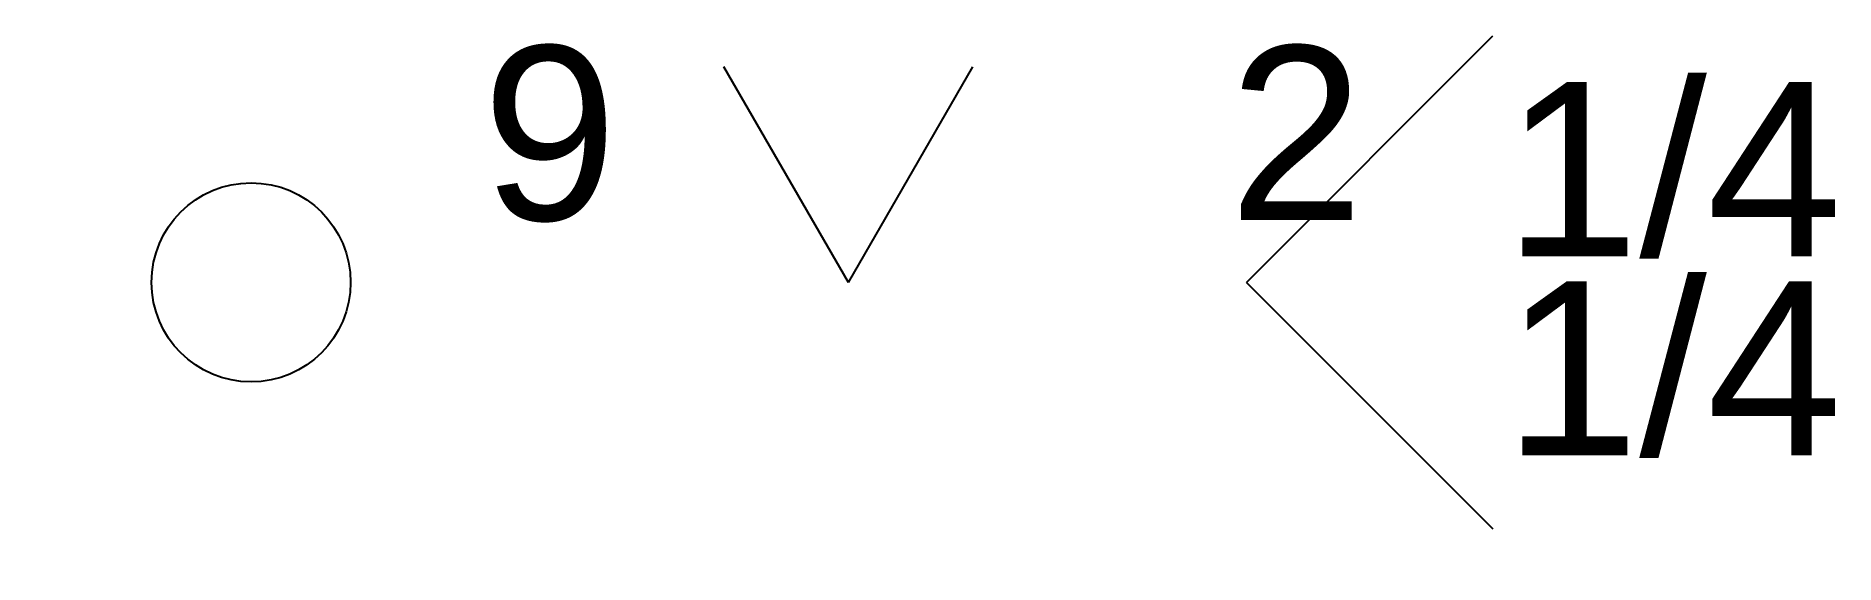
# Model space of a CAD drawing. Header units: inches. Extents: x -15.9 to 20.3, y -3.2 to 7.4.
import ezdxf
from ezdxf.enums import TextEntityAlignment as Align

# ---------------------------------------------------------------- set-up
doc = ezdxf.new("R2010")
doc.units = ezdxf.units.IN
doc.header["$MEASUREMENT"] = 0
doc.layers.add('3t', color=2, linetype='Continuous')
doc.layers.add('dim', color=7, linetype='Continuous')
doc.styles.get("Standard").update_dxf_attribs({"font": 'arial.ttf'})

msp = doc.modelspace()

# ---------------------------------------------------------------- linework, layer by layer
at = {"layer": '3t'}
for p, q in [((8.457, 2.438), (13.407, 7.388)), ((0.457, 2.438), (-2.043, 6.768)), ((0.457, 2.438), (2.957, 6.768)), ((8.457, 2.438), (13.407, -2.512))]:
    msp.add_line(p, q, dxfattribs=at)
at = {"layer": 'dim'}
msp.add_lwpolyline([(-15.24, -2.595, 0, 1.25, 0), (-13.464, -0.177, 0, 0, 0), (-11.543, 2.438, 0, 0, 0), (8.457, 2.438, 0, 0, 0)], format="xyseb", dxfattribs=at)
msp.add_circle((-11.543, 2.438), 2, dxfattribs=at)

# ---------------------------------------------------------------- texts
at = {"layer": '3t'}
for s, p in [('9', (-5.543, 5.438)), ('2', (9.457, 5.438))]:
    msp.add_text(s, height=3.5, dxfattribs=at).set_placement(p, align=Align.MIDDLE_CENTER)
for p in [(13.628, 4.712), (13.628, 0.712)]:
    msp.add_text('1/4', height=3.5, dxfattribs=at).set_placement(p, align=Align.MIDDLE_LEFT)

doc.saveas('drawing.dxf')
